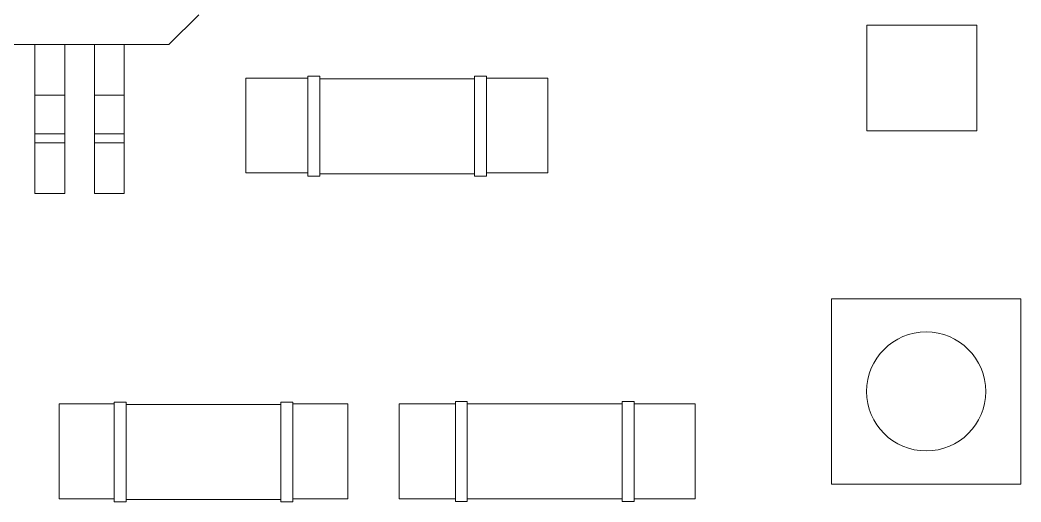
# Model space of a CAD drawing. Header units: millimetres. Extents: x 293 to 902, y 110 to 719.
# Drawn here: x 574.99 to 583.39, y 409.63 to 413.68 of the extents above; entities that cross this region are included whole.
import ezdxf

# ---------------------------------------------------------------- set-up
doc = ezdxf.new("R2010")
doc.units = ezdxf.units.MM

msp = doc.modelspace()

# ---------------------------------------------------------------- linework, layer by layer
at = {"color": 7, "linetype": 'Continuous', "lineweight": 15}
for p, q in [((576.4864, 413.72), (576.2364, 413.47)), ((582.0938, 413.6341), (583.0184, 413.6341)), ((582.0938, 412.7455), (582.0938, 413.6341)), ((583.0184, 413.6341), (583.0184, 412.7455)), ((576.2364, 413.47), (569.7364, 413.47)), ((575.1114, 413.47), (575.1114, 413.045)), ((575.3614, 413.045), (575.3614, 413.47)), ((575.6114, 413.47), (575.6114, 413.045)), ((575.8614, 413.045), (575.8614, 413.47)), ((576.8819, 413.1898), (577.4024, 413.1898)), ((576.8819, 412.3933), (576.8819, 413.1898)), ((577.4024, 413.2041), (577.5024, 413.2041)), ((577.4024, 413.2041), (577.4024, 412.3641)), ((577.5024, 412.3641), (577.5024, 413.2041)), ((577.5024, 413.1841), (578.8024, 413.1841)), ((578.9024, 413.2041), (578.8024, 413.2041)), ((578.8024, 412.3641), (578.8024, 413.2041)), ((578.9024, 413.2041), (578.9024, 412.3641)), ((578.9024, 413.1898), (579.4172, 413.1898)), ((579.4172, 413.1898), (579.4172, 412.3933)), ((575.1114, 413.045), (575.3614, 413.045)), ((575.6114, 413.045), (575.8614, 413.045)), ((583.0184, 412.7455), (582.0938, 412.7455)), ((575.1114, 412.72), (575.3614, 412.72)), ((575.6114, 412.72), (575.8614, 412.72)), ((575.3614, 412.645), (575.1114, 412.645)), ((575.1114, 412.22), (575.1114, 412.645)), ((575.3614, 412.645), (575.3614, 412.22)), ((575.8614, 412.645), (575.6114, 412.645)), ((575.6114, 412.22), (575.6114, 412.645)), ((575.8614, 412.645), (575.8614, 412.22)), ((577.4024, 412.3933), (576.8819, 412.3933)), ((577.5024, 412.3641), (577.4024, 412.3641)), ((578.8024, 412.3841), (577.5024, 412.3841)), ((578.9024, 412.3641), (578.8024, 412.3641)), ((579.4172, 412.3933), (578.9024, 412.3933)), ((575.1114, 412.22), (575.3614, 412.22)), ((575.6114, 412.22), (575.8614, 412.22)), ((581.797, 411.3355), (583.3889, 411.3355)), ((581.797, 409.7783), (581.797, 411.3355)), ((583.3889, 411.3355), (583.3889, 409.7783)), ((575.7765, 410.468), (575.8765, 410.468)), ((575.7765, 410.468), (575.7765, 409.628)), ((575.8765, 409.628), (575.8765, 410.468)), ((577.1765, 409.628), (577.1765, 410.468)), ((577.2765, 410.468), (577.1765, 410.468)), ((577.2765, 410.468), (577.2765, 409.628)), ((578.6408, 410.4733), (578.7408, 410.4733)), ((578.6408, 410.4733), (578.6408, 409.6333)), ((578.7408, 409.6333), (578.7408, 410.4733)), ((580.0408, 409.6333), (580.0408, 410.4733)), ((580.1408, 410.4733), (580.0408, 410.4733)), ((580.1408, 410.4733), (580.1408, 409.6333)), ((575.3138, 410.4527), (575.7765, 410.4527)), ((575.3138, 409.6552), (575.3138, 410.4527)), ((575.8765, 410.448), (577.1765, 410.448)), ((577.2765, 410.4527), (577.7368, 410.4527)), ((577.7368, 410.4527), (577.7368, 409.6552)), ((578.1686, 410.4527), (578.6408, 410.4527)), ((578.1686, 409.6552), (578.1686, 410.4527)), ((578.7408, 410.4533), (580.0408, 410.4533)), ((580.1408, 410.4527), (580.6552, 410.4527)), ((580.6552, 410.4527), (580.6552, 409.6552)), ((583.3889, 409.7783), (581.797, 409.7783)), ((575.7765, 409.6552), (575.3138, 409.6552)), ((575.8765, 409.628), (575.7765, 409.628)), ((577.1765, 409.648), (575.8765, 409.648)), ((577.2765, 409.628), (577.1765, 409.628)), ((577.7368, 409.6552), (577.2765, 409.6552)), ((578.6408, 409.6552), (578.1686, 409.6552)), ((578.7408, 409.6333), (578.6408, 409.6333)), ((580.0408, 409.6533), (578.7408, 409.6533)), ((580.1408, 409.6333), (580.0408, 409.6333)), ((580.6552, 409.6552), (580.1408, 409.6552))]:
    msp.add_line(p, q, dxfattribs=at)
at = {"color": 7, "linetype": 'Continuous', "lineweight": 15, "flags": 128}
for points in [[(575.1114, 412.72), (575.1114, 412.7262), (575.1114, 412.7447), (575.1114, 412.7748), (575.1114, 412.8152), (575.1114, 412.8644), (575.1114, 412.9206), (575.1114, 412.9816), (575.1114, 413.045)], [(575.3614, 413.045), (575.3614, 412.9816), (575.3614, 412.9206), (575.3614, 412.8644), (575.3614, 412.8152), (575.3614, 412.7748), (575.3614, 412.7447), (575.3614, 412.7262), (575.3614, 412.72)], [(575.6114, 412.72), (575.6114, 412.7262), (575.6114, 412.7447), (575.6114, 412.7748), (575.6114, 412.8152), (575.6114, 412.8644), (575.6114, 412.9206), (575.6114, 412.9816), (575.6114, 413.045)], [(575.8614, 413.045), (575.8614, 412.9816), (575.8614, 412.9206), (575.8614, 412.8644), (575.8614, 412.8152), (575.8614, 412.7748), (575.8614, 412.7447), (575.8614, 412.7262), (575.8614, 412.72)], [(575.1114, 412.645), (575.1114, 412.6596), (575.1114, 412.6737), (575.1114, 412.6867), (575.1114, 412.698), (575.1114, 412.7074), (575.1114, 412.7143), (575.1114, 412.7186), (575.1114, 412.72)], [(575.3614, 412.72), (575.3614, 412.7186), (575.3614, 412.7143), (575.3614, 412.7074), (575.3614, 412.698), (575.3614, 412.6867), (575.3614, 412.6737), (575.3614, 412.6596), (575.3614, 412.645)], [(575.6114, 412.645), (575.6114, 412.6596), (575.6114, 412.6737), (575.6114, 412.6867), (575.6114, 412.698), (575.6114, 412.7074), (575.6114, 412.7143), (575.6114, 412.7186), (575.6114, 412.72)], [(575.8614, 412.72), (575.8614, 412.7186), (575.8614, 412.7143), (575.8614, 412.7074), (575.8614, 412.698), (575.8614, 412.6867), (575.8614, 412.6737), (575.8614, 412.6596), (575.8614, 412.645)]]:
    msp.add_lwpolyline(points, dxfattribs=at)
at = {"color": 7, "linetype": 'Continuous', "lineweight": 15}
msp.add_circle((582.5929, 410.5569), 0.5, dxfattribs=at)

doc.saveas('drawing.dxf')
